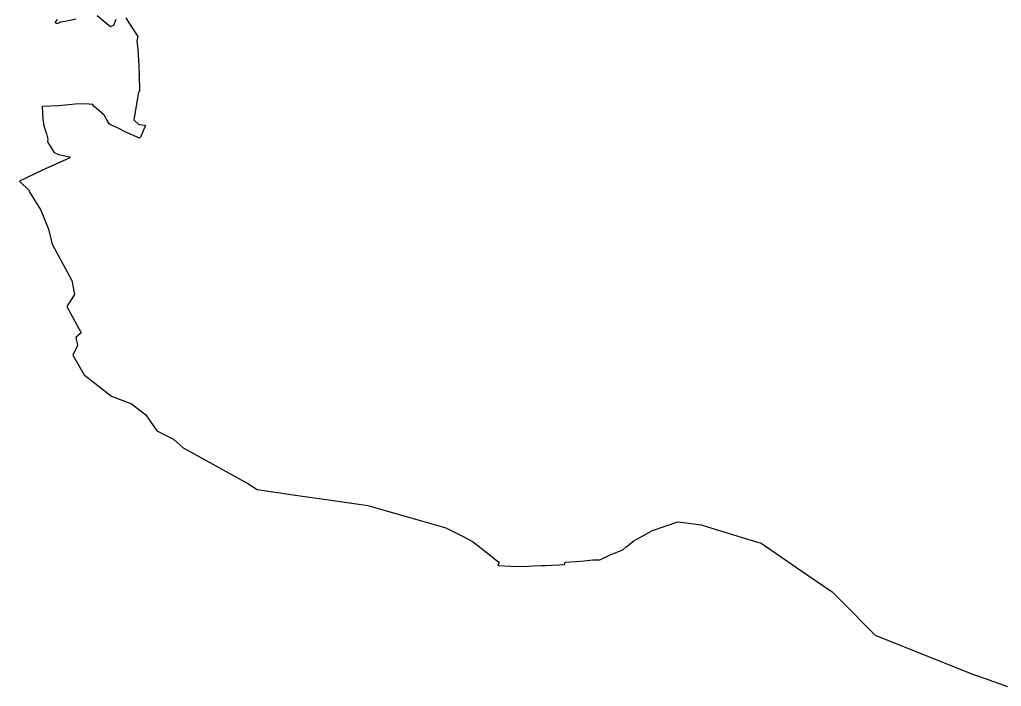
# Model space of a CAD drawing. Header units: metres. Extents: x 291186 to 378809, y 1824167 to 1998918.
# Drawn here: x 323317 to 334257, y 1824731 to 1832165 of the extents above; entities that cross this region are included whole.
import ezdxf

# ---------------------------------------------------------------- set-up
doc = ezdxf.new("R2010")
doc.units = ezdxf.units.M
doc.layers.add('DISTRICT BOUNDRY', color=86, linetype='Continuous')

msp = doc.modelspace()

# ---------------------------------------------------------------- linework, layer by layer
at = {"layer": 'DISTRICT BOUNDRY'}
for points in [[(324500, 1832187, 0), (324541, 1832117, 0), (324634, 1831979, 0), (324624, 1831929, 0), (324634, 1831834, 0), (324646, 1831645, 0), (324648, 1831547, 0), (324650, 1831552, 0), (324652, 1831372, 0), (324642, 1831356, 0), (324591, 1831048, 0), (324644, 1830995, 0), (324717, 1830987, 0), (324715, 1830978, 0), (324663, 1830855, 0), (324654, 1830845, 0), (324499, 1830912, 0), (324401, 1830962, 0), (324338, 1830987, 0), (324315, 1831003, 0), (324292, 1831041, 0), (324258, 1831100, 0), (324143, 1831200, 0), (324130, 1831224, 0), (324110, 1831220, 0), (324087, 1831222, 0), (323973, 1831225, 0), (323750, 1831206, 0), (323567, 1831198, 0), (323574, 1831057, 0), (323586, 1830981, 0), (323615, 1830891, 0), (323632, 1830833, 0), (323628, 1830803, 0), (323701, 1830684, 0), (323751, 1830660, 0), (323877, 1830635, 0), (323876, 1830625, 0), (323563, 1830484, 0), (323317, 1830366, 0), (323428, 1830255, 0), (323424, 1830250, 0), (323552, 1830040, 0), (323640, 1829829, 0), (323680, 1829661, 0), (323899, 1829258, 0), (323926, 1829119, 0), (323929, 1829102, 0), (323844, 1828967, 0), (324001, 1828672, 0), (323944, 1828622, 0), (323960, 1828533, 0), (323911, 1828423, 0), (324035, 1828205, 0), (324339, 1827968, 0), (324563, 1827882, 0), (324724, 1827759, 0), (324845, 1827580, 0), (325032, 1827487, 0), (325141, 1827392, 0), (325147, 1827388, 0), (325861, 1826994, 0), (325962, 1826925, 0), (325967, 1826927, 0), (326366, 1826868, 0), (326889, 1826792, 0), (327095, 1826762, 0), (327198, 1826747, 0), (328065, 1826498, 0), (328273, 1826394, 0), (328376, 1826341, 0), (328546, 1826204, 0), (328659, 1826112, 0), (328646, 1826081, 0), (328789, 1826070, 0), (328830, 1826067, 0), (328988, 1826071, 0), (329038, 1826074, 0), (329132, 1826078, 0), (329175, 1826080, 0), (329247, 1826084, 0), (329334, 1826088, 0), (329390, 1826090, 0), (329396, 1826115, 0), (329520, 1826123, 0), (329606, 1826131, 0), (329705, 1826142, 0), (329783, 1826143, 0), (329899, 1826199, 0), (330038, 1826255, 0), (330073, 1826283, 0), (330162, 1826355, 0), (330368, 1826469, 0), (330650, 1826565, 0), (330916, 1826533, 0), (330981, 1826509, 0), (331452, 1826367, 0), (331579, 1826328, 0), (332092, 1825976, 0), (332370, 1825785, 0), (332474, 1825681, 0), (332852, 1825303, 0), (333934, 1824869, 0), (334110, 1824807, 0), (334158, 1824790, 0), (334231, 1824764, 0), (334324, 1824731, 0)], [(323735, 1832167, 0), (323710, 1832133, 0), (323740, 1832122, 0), (323774, 1832139, 0), (323823, 1832148, 0), (323858, 1832156, 0), (323948, 1832176, 0)], [(324182, 1832211, 0), (324270, 1832138, 0), (324329, 1832090, 0), (324368, 1832102, 0), (324392, 1832171, 0)]]:
    msp.add_polyline3d(points, dxfattribs=at)

doc.saveas('drawing.dxf')
